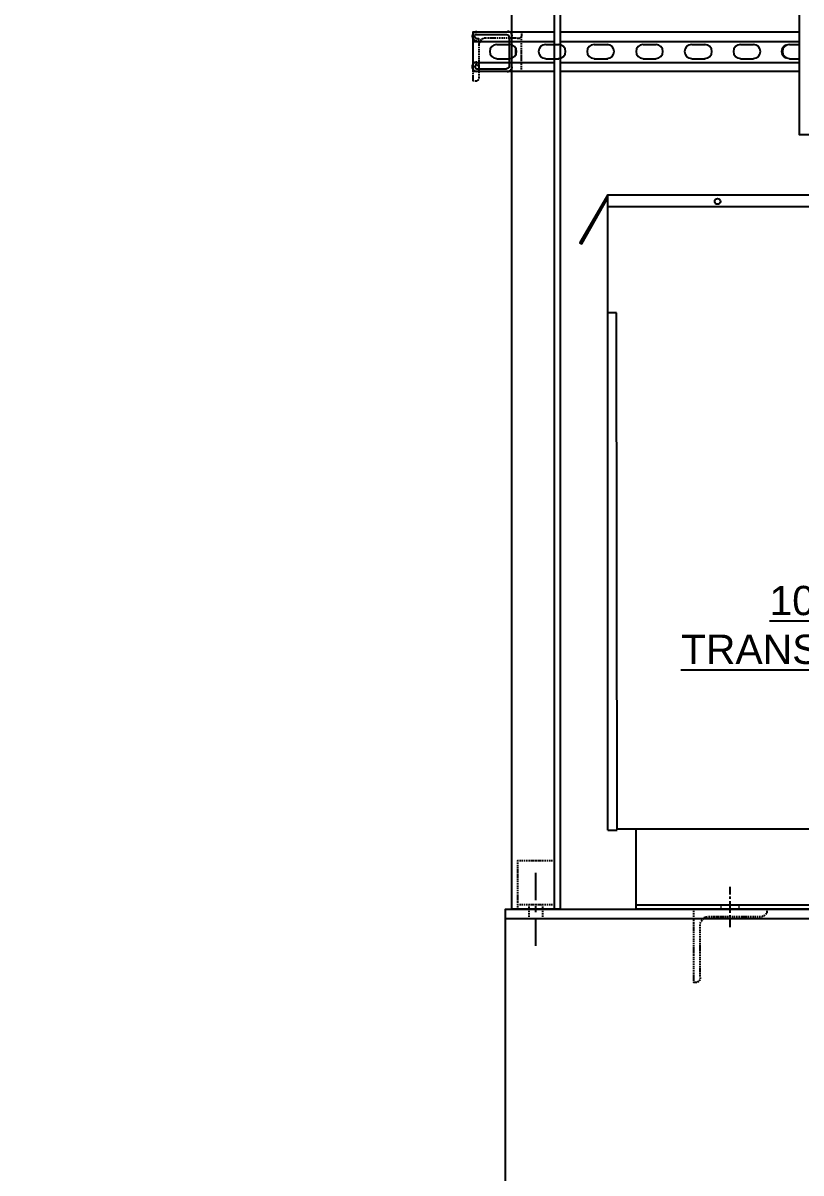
# Model space of a CAD drawing. Header units: feet. Extents: x -4 to 2246, y -9 to 1440.
# Drawn here: x 2085.11 to 2089.73, y 1376.1 to 1382.94 of the extents above; entities that cross this region are included whole.
import ezdxf
from ezdxf import colors
from ezdxf.entities.mleader import LeaderData, LeaderLine
from ezdxf.math import Vec2, Vec3

# ---------------------------------------------------------------- set-up
doc = ezdxf.new("R2010")
doc.units = ezdxf.units.FT
doc.header["$MEASUREMENT"] = 0
for name, color, linetype in [('G-ANNO-TEXT', 1, 'Continuous'), ('PDF8_LP_OBJ-Hidden', 7, 'Continuous'), ('PDF8_LP_OBJ-Misc', 7, 'Continuous'), ('PDF8_LP_OBJ-Text', 7, 'Continuous')]:
    doc.layers.add(name, color=color, linetype=linetype)
doc.styles.add('NEI-A', font='arial.ttf')

# ---------------------------------------------------------------- blocks, each defined once
blk = doc.blocks.new('Equipment Callout Arrowhead .75')
at = {"color": 0}
blk.add_ellipse((-0.248, 0), major_axis=(0.743, 0), ratio=0.350959, start_param=-0.80282, end_param=3.944413, dxfattribs=at)

msp = doc.modelspace()

# ---------------------------------------------------------------- linework, layer by layer
msp.add_lwpolyline([(2088.585807, 1378.139618), (2088.641826, 1378.139715)])
at = {"layer": 'PDF8_LP_OBJ-Hidden', "lineweight": 25}
for points in [[(2087.785179, 1382.87627), (2087.785179, 1382.884272), (2087.790513, 1382.884272)], [(2087.785179, 1382.862934), (2087.785179, 1382.873603)], [(2087.785179, 1382.849599), (2087.785179, 1382.8576)], [(2087.785179, 1382.836263), (2087.785179, 1382.844264)], [(2087.795848, 1382.884272), (2087.803849, 1382.884272)], [(2087.809183, 1382.884272), (2087.817185, 1382.884272)], [(2087.822519, 1382.884272), (2087.833188, 1382.884272)], [(2087.835855, 1382.884272), (2087.846524, 1382.884272)], [(2087.846524, 1382.846931), (2087.843857, 1382.844264), (2087.838522, 1382.841597)], [(2087.849191, 1382.884272), (2087.85986, 1382.884272)], [(2087.865194, 1382.846931), (2087.851858, 1382.846931)], [(2087.862527, 1382.884272), (2087.873195, 1382.884272)], [(2087.881197, 1382.846931), (2087.870528, 1382.846931)], [(2087.87853, 1382.884272), (2087.886531, 1382.884272)], [(2087.894533, 1382.846931), (2087.883864, 1382.846931)], [(2087.891865, 1382.884272), (2087.899867, 1382.884272)], [(2087.907868, 1382.846931), (2087.8972, 1382.846931)], [(2087.905201, 1382.884272), (2087.913203, 1382.884272)], [(2087.921204, 1382.846931), (2087.910536, 1382.846931)], [(2087.918537, 1382.884272), (2087.926539, 1382.884272)], [(2087.93454, 1382.846931), (2087.926539, 1382.846931)], [(2087.931873, 1382.884272), (2087.939874, 1382.884272)], [(2087.947876, 1382.846931), (2087.939874, 1382.846931)], [(2087.945209, 1382.884272), (2087.95321, 1382.884272)], [(2087.961212, 1382.846931), (2087.95321, 1382.846931)], [(2087.958545, 1382.884272), (2087.966546, 1382.884272)], [(2087.974548, 1382.846931), (2087.966546, 1382.846931)], [(2087.97188, 1382.884272), (2087.982549, 1382.884272)], [(2087.987883, 1382.846931), (2087.979882, 1382.846931)], [(2087.985216, 1382.884272), (2087.995885, 1382.884272)], [(2088.001219, 1382.846931), (2087.993218, 1382.846931)], [(2087.998552, 1382.884272), (2088.009221, 1382.884272)], [(2088.014555, 1382.846931), (2088.006554, 1382.846931)], [(2088.011888, 1382.884272), (2088.022556, 1382.884272)], [(2088.030558, 1382.846931), (2088.019889, 1382.846931)], [(2088.027891, 1382.884272), (2088.035892, 1382.884272)], [(2088.043894, 1382.846931), (2088.033225, 1382.846931)], [(2088.041227, 1382.884272), (2088.049228, 1382.884272)], [(2088.046561, 1382.846931), (2088.062564, 1382.846931)], [(2088.054562, 1382.884272), (2088.062564, 1382.884272)], [(2088.065231, 1382.849599), (2088.067898, 1382.852266), (2088.070565, 1382.854933)], [(2088.067898, 1382.884272), (2088.073233, 1382.884272), (2088.073233, 1382.87627)], [(2088.073233, 1382.849599), (2088.073233, 1382.8576)], [(2088.073233, 1382.836263), (2088.073233, 1382.844264)], [(2087.785179, 1382.822927), (2087.785179, 1382.830928)], [(2087.785179, 1382.809591), (2087.785179, 1382.817593)], [(2087.785179, 1382.796255), (2087.785179, 1382.804257)], [(2087.785179, 1382.782919), (2087.785179, 1382.790921)], [(2087.785179, 1382.766916), (2087.785179, 1382.777585)], [(2087.822519, 1382.817593), (2087.819852, 1382.812258), (2087.819852, 1382.80159)], [(2087.819852, 1382.796255), (2087.819852, 1382.788254)], [(2087.819852, 1382.782919), (2087.819852, 1382.774918)], [(2087.825186, 1382.830928), (2087.825186, 1382.828261), (2087.822519, 1382.822927), (2087.822519, 1382.82026)], [(2087.835855, 1382.83893), (2087.833188, 1382.83893), (2087.830521, 1382.833596), (2087.827854, 1382.833596)], [(2088.073233, 1382.822927), (2088.073233, 1382.830928)], [(2088.073233, 1382.809591), (2088.073233, 1382.817593)], [(2088.073233, 1382.796255), (2088.073233, 1382.804257)], [(2088.073233, 1382.782919), (2088.073233, 1382.790921)], [(2088.073233, 1382.766916), (2088.073233, 1382.777585)], [(2087.785179, 1382.753581), (2087.785179, 1382.764249)], [(2087.785179, 1382.740245), (2087.785179, 1382.750913)], [(2087.785179, 1382.726909), (2087.785179, 1382.737578)], [(2087.785179, 1382.713573), (2087.785179, 1382.724242)], [(2087.785179, 1382.700237), (2087.785179, 1382.708239)], [(2087.819852, 1382.769584), (2087.819852, 1382.761582)], [(2087.819852, 1382.756248), (2087.819852, 1382.748246)], [(2087.819852, 1382.742912), (2087.819852, 1382.73491)], [(2087.819852, 1382.729576), (2087.819852, 1382.721575)], [(2087.819852, 1382.71624), (2087.819852, 1382.705572)], [(2088.073233, 1382.753581), (2088.073233, 1382.764249)], [(2088.073233, 1382.740245), (2088.073233, 1382.750913)], [(2088.073233, 1382.726909), (2088.073233, 1382.737578)], [(2088.073233, 1382.713573), (2088.073233, 1382.724242)], [(2088.073233, 1382.700237), (2088.073233, 1382.708239)], [(2087.785179, 1382.686902), (2087.785179, 1382.694903)], [(2087.785179, 1382.673566), (2087.785179, 1382.681567)], [(2087.785179, 1382.66023), (2087.785179, 1382.668231)], [(2087.785179, 1382.646894), (2087.785179, 1382.654896)], [(2087.785179, 1382.633558), (2087.785179, 1382.64156)], [(2087.819852, 1382.702905), (2087.819852, 1382.692236)], [(2087.819852, 1382.689569), (2087.819852, 1382.6789)], [(2087.819852, 1382.676233), (2087.819852, 1382.665564)], [(2087.819852, 1382.66023), (2087.819852, 1382.652228)], [(2087.819852, 1382.646894), (2087.819852, 1382.638893)], [(2088.073233, 1382.686902), (2088.073233, 1382.694903)], [(2088.073233, 1382.673566), (2088.073233, 1382.681567)], [(2088.073233, 1382.66023), (2088.073233, 1382.668231)], [(2088.073233, 1382.649561), (2088.073233, 1382.654896)], [(2087.785179, 1382.617555), (2087.785179, 1382.628224)], [(2087.785179, 1382.60422), (2087.785179, 1382.614888)], [(2087.790513, 1382.593551), (2087.785179, 1382.593551), (2087.785179, 1382.601552)], [(2087.795848, 1382.593551), (2087.809183, 1382.593551)], [(2087.811851, 1382.596218), (2087.814518, 1382.598885), (2087.817185, 1382.598885), (2087.817185, 1382.601552)], [(2087.819852, 1382.633558), (2087.819852, 1382.625557)], [(2087.819852, 1382.620222), (2087.819852, 1382.606887)], [(2088.055041, 1377.958021), (2088.049707, 1377.958021), (2088.049707, 1377.952687)], [(2088.049707, 1377.947353), (2088.049707, 1377.939351)], [(2088.049707, 1377.934017), (2088.049707, 1377.926016)], [(2088.049707, 1377.920681), (2088.049707, 1377.91268)], [(2088.068377, 1377.958021), (2088.060375, 1377.958021)], [(2088.081713, 1377.958021), (2088.073711, 1377.958021)], [(2088.095049, 1377.958021), (2088.087047, 1377.958021)], [(2088.108384, 1377.958021), (2088.100383, 1377.958021)], [(2088.12172, 1377.958021), (2088.113719, 1377.958021)], [(2088.137723, 1377.958021), (2088.127055, 1377.958021)], [(2088.151059, 1377.958021), (2088.14039, 1377.958021)], [(2088.164395, 1377.958021), (2088.153726, 1377.958021)], [(2088.177731, 1377.958021), (2088.167062, 1377.958021)], [(2088.191066, 1377.958021), (2088.180398, 1377.958021)], [(2088.204402, 1377.958021), (2088.196401, 1377.958021)], [(2088.217738, 1377.958021), (2088.209737, 1377.958021)], [(2088.231074, 1377.958021), (2088.223072, 1377.958021)], [(2088.24441, 1377.958021), (2088.236408, 1377.958021)], [(2088.257746, 1377.958021), (2088.249744, 1377.958021)], [(2088.268414, 1377.952687), (2088.268414, 1377.958021), (2088.26308, 1377.958021)], [(2088.268414, 1377.939351), (2088.268414, 1377.947353)], [(2088.268414, 1377.926016), (2088.268414, 1377.934017)], [(2088.268414, 1377.91268), (2088.268414, 1377.920681)], [(2088.049707, 1377.907345), (2088.049707, 1377.896677)], [(2088.049707, 1377.89401), (2088.049707, 1377.883341)], [(2088.049707, 1377.880674), (2088.049707, 1377.870005)], [(2088.049707, 1377.867338), (2088.049707, 1377.856669)], [(2088.268414, 1377.896677), (2088.268414, 1377.907345)], [(2088.268414, 1377.883341), (2088.268414, 1377.89401)], [(2088.268414, 1377.870005), (2088.268414, 1377.880674)], [(2088.268414, 1377.856669), (2088.268414, 1377.867338)], [(2088.049707, 1377.851335), (2088.049707, 1377.843333)], [(2088.049707, 1377.837999), (2088.049707, 1377.829998)], [(2088.049707, 1377.824663), (2088.049707, 1377.816662)], [(2088.049707, 1377.811328), (2088.049707, 1377.803326)], [(2088.049707, 1377.797992), (2088.049707, 1377.78999)], [(2088.049707, 1377.784656), (2088.049707, 1377.776654)], [(2088.268414, 1377.843333), (2088.268414, 1377.851335)], [(2088.268414, 1377.829998), (2088.268414, 1377.837999)], [(2088.268414, 1377.816662), (2088.268414, 1377.824663)], [(2088.268414, 1377.803326), (2088.268414, 1377.811328)], [(2088.268414, 1377.78999), (2088.268414, 1377.797992)], [(2088.268414, 1377.776654), (2088.268414, 1377.784656)], [(2088.049707, 1377.77132), (2088.049707, 1377.763319)], [(2088.049707, 1377.757984), (2088.049707, 1377.747316)], [(2088.049707, 1377.744648), (2088.049707, 1377.73398)], [(2088.049707, 1377.731313), (2088.049707, 1377.720644)], [(2088.049707, 1377.717977), (2088.049707, 1377.707308)], [(2088.268414, 1377.763319), (2088.268414, 1377.77132)], [(2088.268414, 1377.747316), (2088.268414, 1377.757984)], [(2088.268414, 1377.73398), (2088.268414, 1377.744648)], [(2088.268414, 1377.720644), (2088.268414, 1377.731313)], [(2088.268414, 1377.707308), (2088.268414, 1377.717977)], [(2088.049707, 1377.701974), (2088.049707, 1377.693972)], [(2088.055041, 1377.696639), (2088.049707, 1377.696639)], [(2088.049707, 1377.688638), (2088.049707, 1377.680637)], [(2088.049707, 1377.675302), (2088.049707, 1377.669968), (2088.055041, 1377.669968)], [(2088.068377, 1377.696639), (2088.060375, 1377.696639)], [(2088.060375, 1377.669968), (2088.068377, 1377.669968)], [(2088.081713, 1377.696639), (2088.073711, 1377.696639)], [(2088.073711, 1377.669968), (2088.081713, 1377.669968)], [(2088.095049, 1377.696639), (2088.087047, 1377.696639)], [(2088.087047, 1377.669968), (2088.095049, 1377.669968)], [(2088.108384, 1377.696639), (2088.100383, 1377.696639)], [(2088.100383, 1377.669968), (2088.108384, 1377.669968)], [(2088.12172, 1377.696639), (2088.113719, 1377.696639)], [(2088.113719, 1377.669968), (2088.12172, 1377.669968)], [(2088.119053, 1377.691305), (2088.119053, 1377.696639)], [(2088.119053, 1377.677969), (2088.119053, 1377.685971)], [(2088.119053, 1377.664634), (2088.119053, 1377.672635)], [(2088.119053, 1377.651298), (2088.119053, 1377.659299)], [(2088.137723, 1377.696639), (2088.127055, 1377.696639)], [(2088.127055, 1377.669968), (2088.137723, 1377.669968)], [(2088.151059, 1377.696639), (2088.14039, 1377.696639)], [(2088.14039, 1377.669968), (2088.151059, 1377.669968)], [(2088.164395, 1377.696639), (2088.153726, 1377.696639)], [(2088.153726, 1377.669968), (2088.164395, 1377.669968)], [(2088.177731, 1377.696639), (2088.167062, 1377.696639)], [(2088.167062, 1377.669968), (2088.177731, 1377.669968)], [(2088.191066, 1377.696639), (2088.180398, 1377.696639)], [(2088.180398, 1377.669968), (2088.191066, 1377.669968)], [(2088.204402, 1377.696639), (2088.196401, 1377.696639)], [(2088.196401, 1377.669968), (2088.204402, 1377.669968)], [(2088.199068, 1377.691305), (2088.199068, 1377.696639)], [(2088.199068, 1377.677969), (2088.199068, 1377.685971)], [(2088.199068, 1377.664634), (2088.199068, 1377.672635)], [(2088.199068, 1377.651298), (2088.199068, 1377.659299)], [(2088.217738, 1377.696639), (2088.209737, 1377.696639)], [(2088.209737, 1377.669968), (2088.217738, 1377.669968)], [(2088.231074, 1377.696639), (2088.223072, 1377.696639)], [(2088.223072, 1377.669968), (2088.231074, 1377.669968)], [(2088.24441, 1377.696639), (2088.236408, 1377.696639)], [(2088.236408, 1377.669968), (2088.24441, 1377.669968)], [(2088.257746, 1377.696639), (2088.249744, 1377.696639)], [(2088.249744, 1377.669968), (2088.257746, 1377.669968)], [(2088.268414, 1377.696639), (2088.26308, 1377.696639)], [(2088.26308, 1377.669968), (2088.268414, 1377.669968), (2088.268414, 1377.675302)], [(2088.268414, 1377.693972), (2088.268414, 1377.701974)], [(2088.268414, 1377.680637), (2088.268414, 1377.688638)], [(2089.097902, 1377.669968), (2089.095235, 1377.669968), (2089.095235, 1377.664634)], [(2089.095235, 1377.659299), (2089.095235, 1377.651298)], [(2089.113905, 1377.669968), (2089.103236, 1377.669968)], [(2089.127241, 1377.669968), (2089.116572, 1377.669968)], [(2089.140577, 1377.669968), (2089.129908, 1377.669968)], [(2089.153912, 1377.669968), (2089.143244, 1377.669968)], [(2089.167248, 1377.669968), (2089.159247, 1377.669968)], [(2089.180584, 1377.669968), (2089.172582, 1377.669968)], [(2089.19392, 1377.669968), (2089.185918, 1377.669968)], [(2089.207256, 1377.669968), (2089.199254, 1377.669968)], [(2089.220591, 1377.669968), (2089.21259, 1377.669968)], [(2089.233927, 1377.669968), (2089.225926, 1377.669968)], [(2089.247263, 1377.669968), (2089.239262, 1377.669968)], [(2089.263266, 1377.669968), (2089.252597, 1377.669968)], [(2089.276602, 1377.669968), (2089.265933, 1377.669968)], [(2089.289938, 1377.669968), (2089.279269, 1377.669968)], [(2089.303273, 1377.669968), (2089.292605, 1377.669968)], [(2089.316609, 1377.669968), (2089.308608, 1377.669968)], [(2089.329945, 1377.669968), (2089.321944, 1377.669968)], [(2089.343281, 1377.669968), (2089.335279, 1377.669968)], [(2089.356617, 1377.669968), (2089.348615, 1377.669968)], [(2089.369953, 1377.669968), (2089.361951, 1377.669968)], [(2089.383288, 1377.669968), (2089.375287, 1377.669968)], [(2089.396624, 1377.669968), (2089.388623, 1377.669968)], [(2089.412627, 1377.669968), (2089.401959, 1377.669968)], [(2089.425963, 1377.669968), (2089.415294, 1377.669968)], [(2089.439299, 1377.669968), (2089.42863, 1377.669968)], [(2089.452635, 1377.669968), (2089.441966, 1377.669968)], [(2089.46597, 1377.669968), (2089.457969, 1377.669968)], [(2089.479306, 1377.669968), (2089.471305, 1377.669968)], [(2089.492642, 1377.669968), (2089.484641, 1377.669968)], [(2089.505978, 1377.669968), (2089.497976, 1377.669968)], [(2089.519314, 1377.669968), (2089.511312, 1377.669968)], [(2089.529982, 1377.664634), (2089.529982, 1377.669968), (2089.524648, 1377.669968)], [(2089.529982, 1377.659299), (2089.529982, 1377.648631)], [(2088.119053, 1377.637962), (2088.119053, 1377.645963)], [(2088.119053, 1377.624626), (2088.119053, 1377.632628)], [(2088.119053, 1377.613957), (2088.119053, 1377.619292)], [(2088.199068, 1377.637962), (2088.199068, 1377.645963)], [(2088.199068, 1377.624626), (2088.199068, 1377.632628)], [(2088.199068, 1377.613957), (2088.199068, 1377.619292)], [(2089.095235, 1377.645963), (2089.095235, 1377.637962)], [(2089.095235, 1377.632628), (2089.095235, 1377.624626)], [(2089.095235, 1377.619292), (2089.095235, 1377.61129)], [(2089.095235, 1377.605956), (2089.095235, 1377.597954)], [(2089.095235, 1377.59262), (2089.095235, 1377.581951)], [(2089.095235, 1377.579284), (2089.095235, 1377.568616)], [(2089.135242, 1377.584619), (2089.137909, 1377.59262)], [(2089.135242, 1377.568616), (2089.135242, 1377.579284)], [(2089.140577, 1377.597954), (2089.143244, 1377.600622), (2089.145911, 1377.605956)], [(2089.148578, 1377.608623), (2089.153912, 1377.616625)], [(2089.159247, 1377.619292), (2089.161914, 1377.621959), (2089.167248, 1377.621959)], [(2089.169915, 1377.624626), (2089.177917, 1377.627293)], [(2089.183251, 1377.627293), (2089.19392, 1377.627293)], [(2089.199254, 1377.627293), (2089.207256, 1377.627293)], [(2089.21259, 1377.627293), (2089.220591, 1377.627293)], [(2089.225926, 1377.627293), (2089.236594, 1377.627293)], [(2089.239262, 1377.627293), (2089.24993, 1377.627293)], [(2089.252597, 1377.627293), (2089.263266, 1377.627293)], [(2089.265933, 1377.627293), (2089.276602, 1377.627293)], [(2089.281936, 1377.627293), (2089.289938, 1377.627293)], [(2089.295272, 1377.627293), (2089.303273, 1377.627293)], [(2089.308608, 1377.627293), (2089.316609, 1377.627293)], [(2089.321944, 1377.627293), (2089.329945, 1377.627293)], [(2089.335279, 1377.627293), (2089.343281, 1377.627293)], [(2089.348615, 1377.627293), (2089.356617, 1377.627293)], [(2089.361951, 1377.627293), (2089.369953, 1377.627293)], [(2089.375287, 1377.627293), (2089.385956, 1377.627293)], [(2089.388623, 1377.627293), (2089.399291, 1377.627293)], [(2089.401959, 1377.627293), (2089.412627, 1377.627293)], [(2089.415294, 1377.627293), (2089.425963, 1377.627293)], [(2089.431297, 1377.627293), (2089.439299, 1377.627293)], [(2089.444633, 1377.627293), (2089.452635, 1377.627293)], [(2089.457969, 1377.627293), (2089.46597, 1377.627293)], [(2089.471305, 1377.627293), (2089.479306, 1377.627293)], [(2089.484641, 1377.627293), (2089.492642, 1377.627293)], [(2089.497976, 1377.627293), (2089.503311, 1377.627293), (2089.508645, 1377.62996)], [(2089.519314, 1377.635295), (2089.516647, 1377.632628), (2089.513979, 1377.62996), (2089.511312, 1377.62996)], [(2089.527315, 1377.645963), (2089.527315, 1377.643296), (2089.524648, 1377.640629), (2089.521981, 1377.637962)], [(2089.095235, 1377.565949), (2089.095235, 1377.55528)], [(2089.095235, 1377.552613), (2089.095235, 1377.541944)], [(2089.095235, 1377.53661), (2089.095235, 1377.528608)], [(2089.095235, 1377.523274), (2089.095235, 1377.515272)], [(2089.135242, 1377.55528), (2089.135242, 1377.563281)], [(2089.135242, 1377.541944), (2089.135242, 1377.549946)], [(2089.135242, 1377.528608), (2089.135242, 1377.53661)], [(2089.135242, 1377.515272), (2089.135242, 1377.523274)], [(2089.095235, 1377.509938), (2089.095235, 1377.501937)], [(2089.095235, 1377.496602), (2089.095235, 1377.488601)], [(2089.095235, 1377.483266), (2089.095235, 1377.475265)], [(2089.095235, 1377.469931), (2089.095235, 1377.461929)], [(2089.095235, 1377.456595), (2089.095235, 1377.448593)], [(2089.095235, 1377.443259), (2089.095235, 1377.43259)], [(2089.135242, 1377.501937), (2089.135242, 1377.509938)], [(2089.135242, 1377.488601), (2089.135242, 1377.496602)], [(2089.135242, 1377.475265), (2089.135242, 1377.483266)], [(2089.135242, 1377.459262), (2089.135242, 1377.469931)], [(2089.135242, 1377.445926), (2089.135242, 1377.456595)], [(2089.135242, 1377.43259), (2089.135242, 1377.443259)], [(2089.095235, 1377.429923), (2089.095235, 1377.419255)], [(2089.095235, 1377.416587), (2089.095235, 1377.405919)], [(2089.095235, 1377.403252), (2089.095235, 1377.392583)], [(2089.095235, 1377.387249), (2089.095235, 1377.379247)], [(2089.095235, 1377.373913), (2089.095235, 1377.365911)], [(2089.135242, 1377.419255), (2089.135242, 1377.429923)], [(2089.135242, 1377.405919), (2089.135242, 1377.41392)], [(2089.135242, 1377.392583), (2089.135242, 1377.400584)], [(2089.135242, 1377.379247), (2089.135242, 1377.387249)], [(2089.135242, 1377.365911), (2089.135242, 1377.373913)], [(2089.095235, 1377.360577), (2089.095235, 1377.352575)], [(2089.095235, 1377.347241), (2089.095235, 1377.33924)], [(2089.095235, 1377.333905), (2089.095235, 1377.325904)], [(2089.095235, 1377.32057), (2089.095235, 1377.312568)], [(2089.095235, 1377.307234), (2089.095235, 1377.299232)], [(2089.135242, 1377.352575), (2089.135242, 1377.360577)], [(2089.135242, 1377.33924), (2089.135242, 1377.347241)], [(2089.135242, 1377.325904), (2089.135242, 1377.333905)], [(2089.135242, 1377.309901), (2089.135242, 1377.32057)], [(2089.135242, 1377.296565), (2089.135242, 1377.307234)], [(2089.095235, 1377.293898), (2089.095235, 1377.283229)], [(2089.095235, 1377.280562), (2089.095235, 1377.269893)], [(2089.095235, 1377.267226), (2089.095235, 1377.256558)], [(2089.095235, 1377.25389), (2089.095235, 1377.243222)], [(2089.095235, 1377.237887), (2089.095235, 1377.23522), (2089.100569, 1377.23522)], [(2089.127241, 1377.240555), (2089.124574, 1377.237887), (2089.119239, 1377.237887), (2089.119239, 1377.23522)], [(2089.132575, 1377.251223), (2089.129908, 1377.245889), (2089.129908, 1377.243222)], [(2089.135242, 1377.283229), (2089.135242, 1377.293898)], [(2089.135242, 1377.269893), (2089.135242, 1377.280562)], [(2089.135242, 1377.264559), (2089.135242, 1377.256558)], [(2089.103236, 1377.23522), (2089.113905, 1377.23522)]]:
    msp.add_lwpolyline(points, dxfattribs=at)
at = {"layer": 'PDF8_LP_OBJ-Misc', "lineweight": 25}
for points in [[(2088.303087, 1388.677848), (2088.303087, 1377.669968), (2088.015034, 1377.669968), (2088.015034, 1385.599444)], [(2088.268414, 1377.669968), (2088.268414, 1388.677848)], [(2088.268414, 1382.649561), (2087.785179, 1382.649561), (2087.785179, 1382.884272), (2088.268414, 1382.884272)], [(2087.820331, 1382.828261), (2087.820331, 1382.844264), (2087.804328, 1382.844264)], [(2088.303087, 1382.884272), (2089.725139, 1382.884272)], [(2087.785179, 1382.828261), (2088.268414, 1382.828261)], [(2088.003886, 1382.806924), (2087.926539, 1382.806924)], [(2088.038559, 1382.742912), (2088.038559, 1382.788254)], [(2088.294607, 1382.806924), (2088.217259, 1382.806924)], [(2088.303087, 1382.828261), (2089.725139, 1382.828261)], [(2088.585328, 1382.806924), (2088.505313, 1382.806924)], [(2088.873382, 1382.806924), (2088.796034, 1382.806924)], [(2089.164102, 1382.806924), (2089.084087, 1382.806924)], [(2089.452156, 1382.806924), (2089.374808, 1382.806924)], [(2089.725139, 1382.806924), (2089.665529, 1382.806924)], [(2087.926539, 1382.724242), (2088.003886, 1382.724242)], [(2088.217259, 1382.724242), (2088.294607, 1382.724242)], [(2088.505313, 1382.724242), (2088.585328, 1382.724242)], [(2088.796034, 1382.724242), (2088.873382, 1382.724242)], [(2089.084087, 1382.724242), (2089.164102, 1382.724242)], [(2089.374808, 1382.724242), (2089.452156, 1382.724242)], [(2089.665529, 1382.724242), (2089.725139, 1382.724242)], [(2087.785179, 1382.702905), (2088.268414, 1382.702905)], [(2087.806995, 1382.686902), (2087.820331, 1382.686902), (2087.820331, 1382.702905)], [(2087.983028, 1382.662897), (2087.806995, 1382.662897)], [(2088.303087, 1382.702905), (2089.725139, 1382.702905)], [(2089.725139, 1382.649561), (2088.303087, 1382.649561)], [(2088.585807, 1381.916091), (2088.420443, 1381.630705), (2088.431111, 1381.625371), (2088.585807, 1381.897421)], [(2088.585807, 1381.916091), (2090.450608, 1381.916091)], [(2088.636483, 1381.214628), (2088.585807, 1381.214628)], [(2091.338319, 1378.144723), (2088.641817, 1378.144723), (2088.636483, 1381.214292)], [(2088.159061, 1377.723311), (2088.159061, 1377.886008)], [(2089.311275, 1377.803326), (2089.311275, 1377.757984)], [(2089.311275, 1377.744648), (2089.311275, 1377.731313)], [(2089.311275, 1377.717977), (2089.311275, 1377.648631)], [(2088.159061, 1377.651298), (2088.159061, 1377.688638)], [(2091.338319, 1377.669968), (2088.753838, 1377.669968)], [(2089.257932, 1377.696639), (2089.257932, 1377.691305)], [(2089.257932, 1377.685971), (2089.257932, 1377.680637)], [(2089.257932, 1377.675302), (2089.257932, 1377.669968)], [(2089.364618, 1377.696639), (2089.364618, 1377.691305)], [(2089.364618, 1377.685971), (2089.364618, 1377.680637)], [(2089.364618, 1377.675302), (2089.364618, 1377.669968)], [(2088.159061, 1377.45126), (2088.159061, 1377.613957)], [(2089.311275, 1377.635295), (2089.311275, 1377.621959)], [(2089.311275, 1377.608623), (2089.311275, 1377.563281)]]:
    msp.add_lwpolyline(points, dxfattribs=at)
msp.add_lwpolyline([(2092.621678, 1386.906354), (2092.621678, 1382.273491), (2089.725139, 1382.273491), (2089.725139, 1386.906354)], close=True, dxfattribs=at)
for points in [[(2087.804328, 1382.868269), (2087.984361, 1382.868269, -0.41421409), (2087.999031, 1382.852266), (2087.999031, 1382.6789, -0.41421409), (2087.984361, 1382.665564)], [(2087.988362, 1382.649561, 0.41421357), (2088.017701, 1382.677566)]]:
    msp.add_lwpolyline(points, format="xyb", dxfattribs=at)
msp.add_circle((2089.237928, 1381.877418), 0.017337, dxfattribs=at)
for centre, radius, start, end in [((2087.808329, 1382.858934), 0.028005, 89.9999991, 270.0000009), ((2087.805661, 1382.858934), 0.012002, 90.0000224, 269.9999776), ((2087.989696, 1382.858934), 0.028005, 359.9999991, 90.0000009), ((2087.925205, 1382.76825), 0.041341, 90.2087607, 269.7912393), ((2088.002553, 1382.76825), 0.041341, 270.2087607, 89.7912393), ((2088.215926, 1382.76825), 0.041341, 90.2087607, 269.7912393), ((2088.293274, 1382.76825), 0.041341, 270.2087607, 89.7912393), ((2088.503979, 1382.76825), 0.041341, 90.2087607, 269.7912393), ((2088.581327, 1382.76825), 0.041341, 270.2087607, 89.7912393), ((2088.7947, 1382.76825), 0.041341, 90.2087607, 269.7912393), ((2088.872048, 1382.76825), 0.041341, 270.2087607, 89.7912393), ((2089.082754, 1382.76825), 0.041341, 90.2087607, 269.7912393), ((2089.162769, 1382.76825), 0.041341, 270.2087607, 89.7912393), ((2089.373475, 1382.76825), 0.041341, 90.2087607, 269.7912393), ((2089.450822, 1382.76825), 0.041341, 270.2087607, 89.7912393), ((2089.659863, 1382.76825), 0.041341, 114.6478177, 245.3521823), ((2089.664195, 1382.76825), 0.041341, 90.2087607, 269.7912393), ((2087.808329, 1382.677566), 0.012002, 90.0000224, 269.9999776)]:
    msp.add_arc(centre, radius, start, end, dxfattribs=at)
at = {"layer": 'PDF8_LP_OBJ-Text', "lineweight": 25}
for points in [[(2095.291055, 1375.898972), (2087.977693, 1375.898972), (2087.977693, 1377.669968), (2094.669606, 1377.669968)], [(2087.977693, 1377.613957), (2094.688276, 1377.613957)]]:
    msp.add_lwpolyline(points, dxfattribs=at)

# ---------------------------------------------------------------- next in the draw order: texts
at = {"layer": 'G-ANNO-TEXT', "linetype": 'Continuous', "insert": (2089.957806, 1379.358576), "char_height": 0.17385636, "attachment_point": 5, "style": 'NEI-A', "bg_fill": 3, "box_fill_scale": 1.5, "bg_fill_color": 256, "bg_fill_transparency": 0}
msp.add_mtext_dynamic_manual_height_columns('{\\L10 KVA TRANSFORMER}', width=1.06741437, gutter_width=0.014865, heights=[0], dxfattribs=at)

# ---------------------------------------------------------------- next in the draw order: leaders
at = {"layer": 'G-ANNO-TEXT'}
ml = msp.add_multileader_mtext('Standard', dxfattribs=at)
ml.set_content('\\A1;6 MOTOR CONTROL CABLE CONDUITS (TYP.)', color=256, style='NEI-A')
ml.set_leader_properties()
ml.set_arrow_properties(name='Equipment Callout Arrowhead .75')
ml.build(insert=Vec2(0, 0))
ml.multileader.update_dxf_attribs({"dogleg_length": 0.0625, "arrow_head_size": 0.125})
ctx = ml.context
ctx.base_point, ctx.char_height, ctx.arrow_head_size, ctx.landing_gap_size, ctx.plane_origin = Vec3(2133.680839, 1383.790863), 0.1, 0.125, 0.09, Vec3(2077.345805, 1319.927864)
notes = []
notes.append((ctx, [(0, (0, 0, 0), (0, 0), (1, 0), 1, [])]))
ctx.mtext.insert, ctx.mtext.width, ctx.mtext.flow_direction = Vec3(2133.770839, 1383.855563), 2.21448175, 5
ctx.mtext.has_bg_fill, ctx.mtext.bg_color, ctx.mtext.bg_scale_factor, ctx.mtext.bg_transparency, ctx.mtext.use_window_bg_color = 1, -1027028792, 1.5, 0, 1
for ctx, leaders in notes:
    for number, flags, end, landing, length, lines in leaders:
        leader = LeaderData()
        leader.index, (leader.has_last_leader_line, leader.has_dogleg_vector, leader.attachment_direction) = number, flags
        leader.last_leader_point, leader.dogleg_vector, leader.dogleg_length = Vec3(end), Vec3(landing), length
        for number, points, colour, breaks in lines:
            line = LeaderLine()
            line.index, line.vertices, line.color, line.breaks = number, Vec3.list(points), colors.encode_raw_color(colour), breaks
            leader.lines.append(line)
        ctx.leaders.append(leader)

# ---------------------------------------------------------------- next in the draw order: linework, layer by layer
at = {"layer": 'PDF8_LP_OBJ-Hidden', "lineweight": 25}
msp.add_line((2088.073233, 1382.873603), (2088.073233, 1382.860267), dxfattribs=at)
at = {"layer": 'PDF8_LP_OBJ-Misc', "lineweight": 25}
msp.add_line((2090.450608, 1381.844078), (2088.585807, 1381.844078), dxfattribs=at)
msp.add_lwpolyline([(2087.808329, 1382.705572, 1.00000002), (2087.806995, 1382.649561)], format="xyb", dxfattribs=at)
for points in [[(2088.585807, 1378.139618), (2088.585807, 1381.916091)], [(2088.753838, 1377.669968), (2088.753838, 1378.144723)], [(2088.753838, 1377.696639), (2091.338319, 1377.696639)]]:
    msp.add_lwpolyline(points, dxfattribs=at)

doc.saveas('drawing.dxf')
